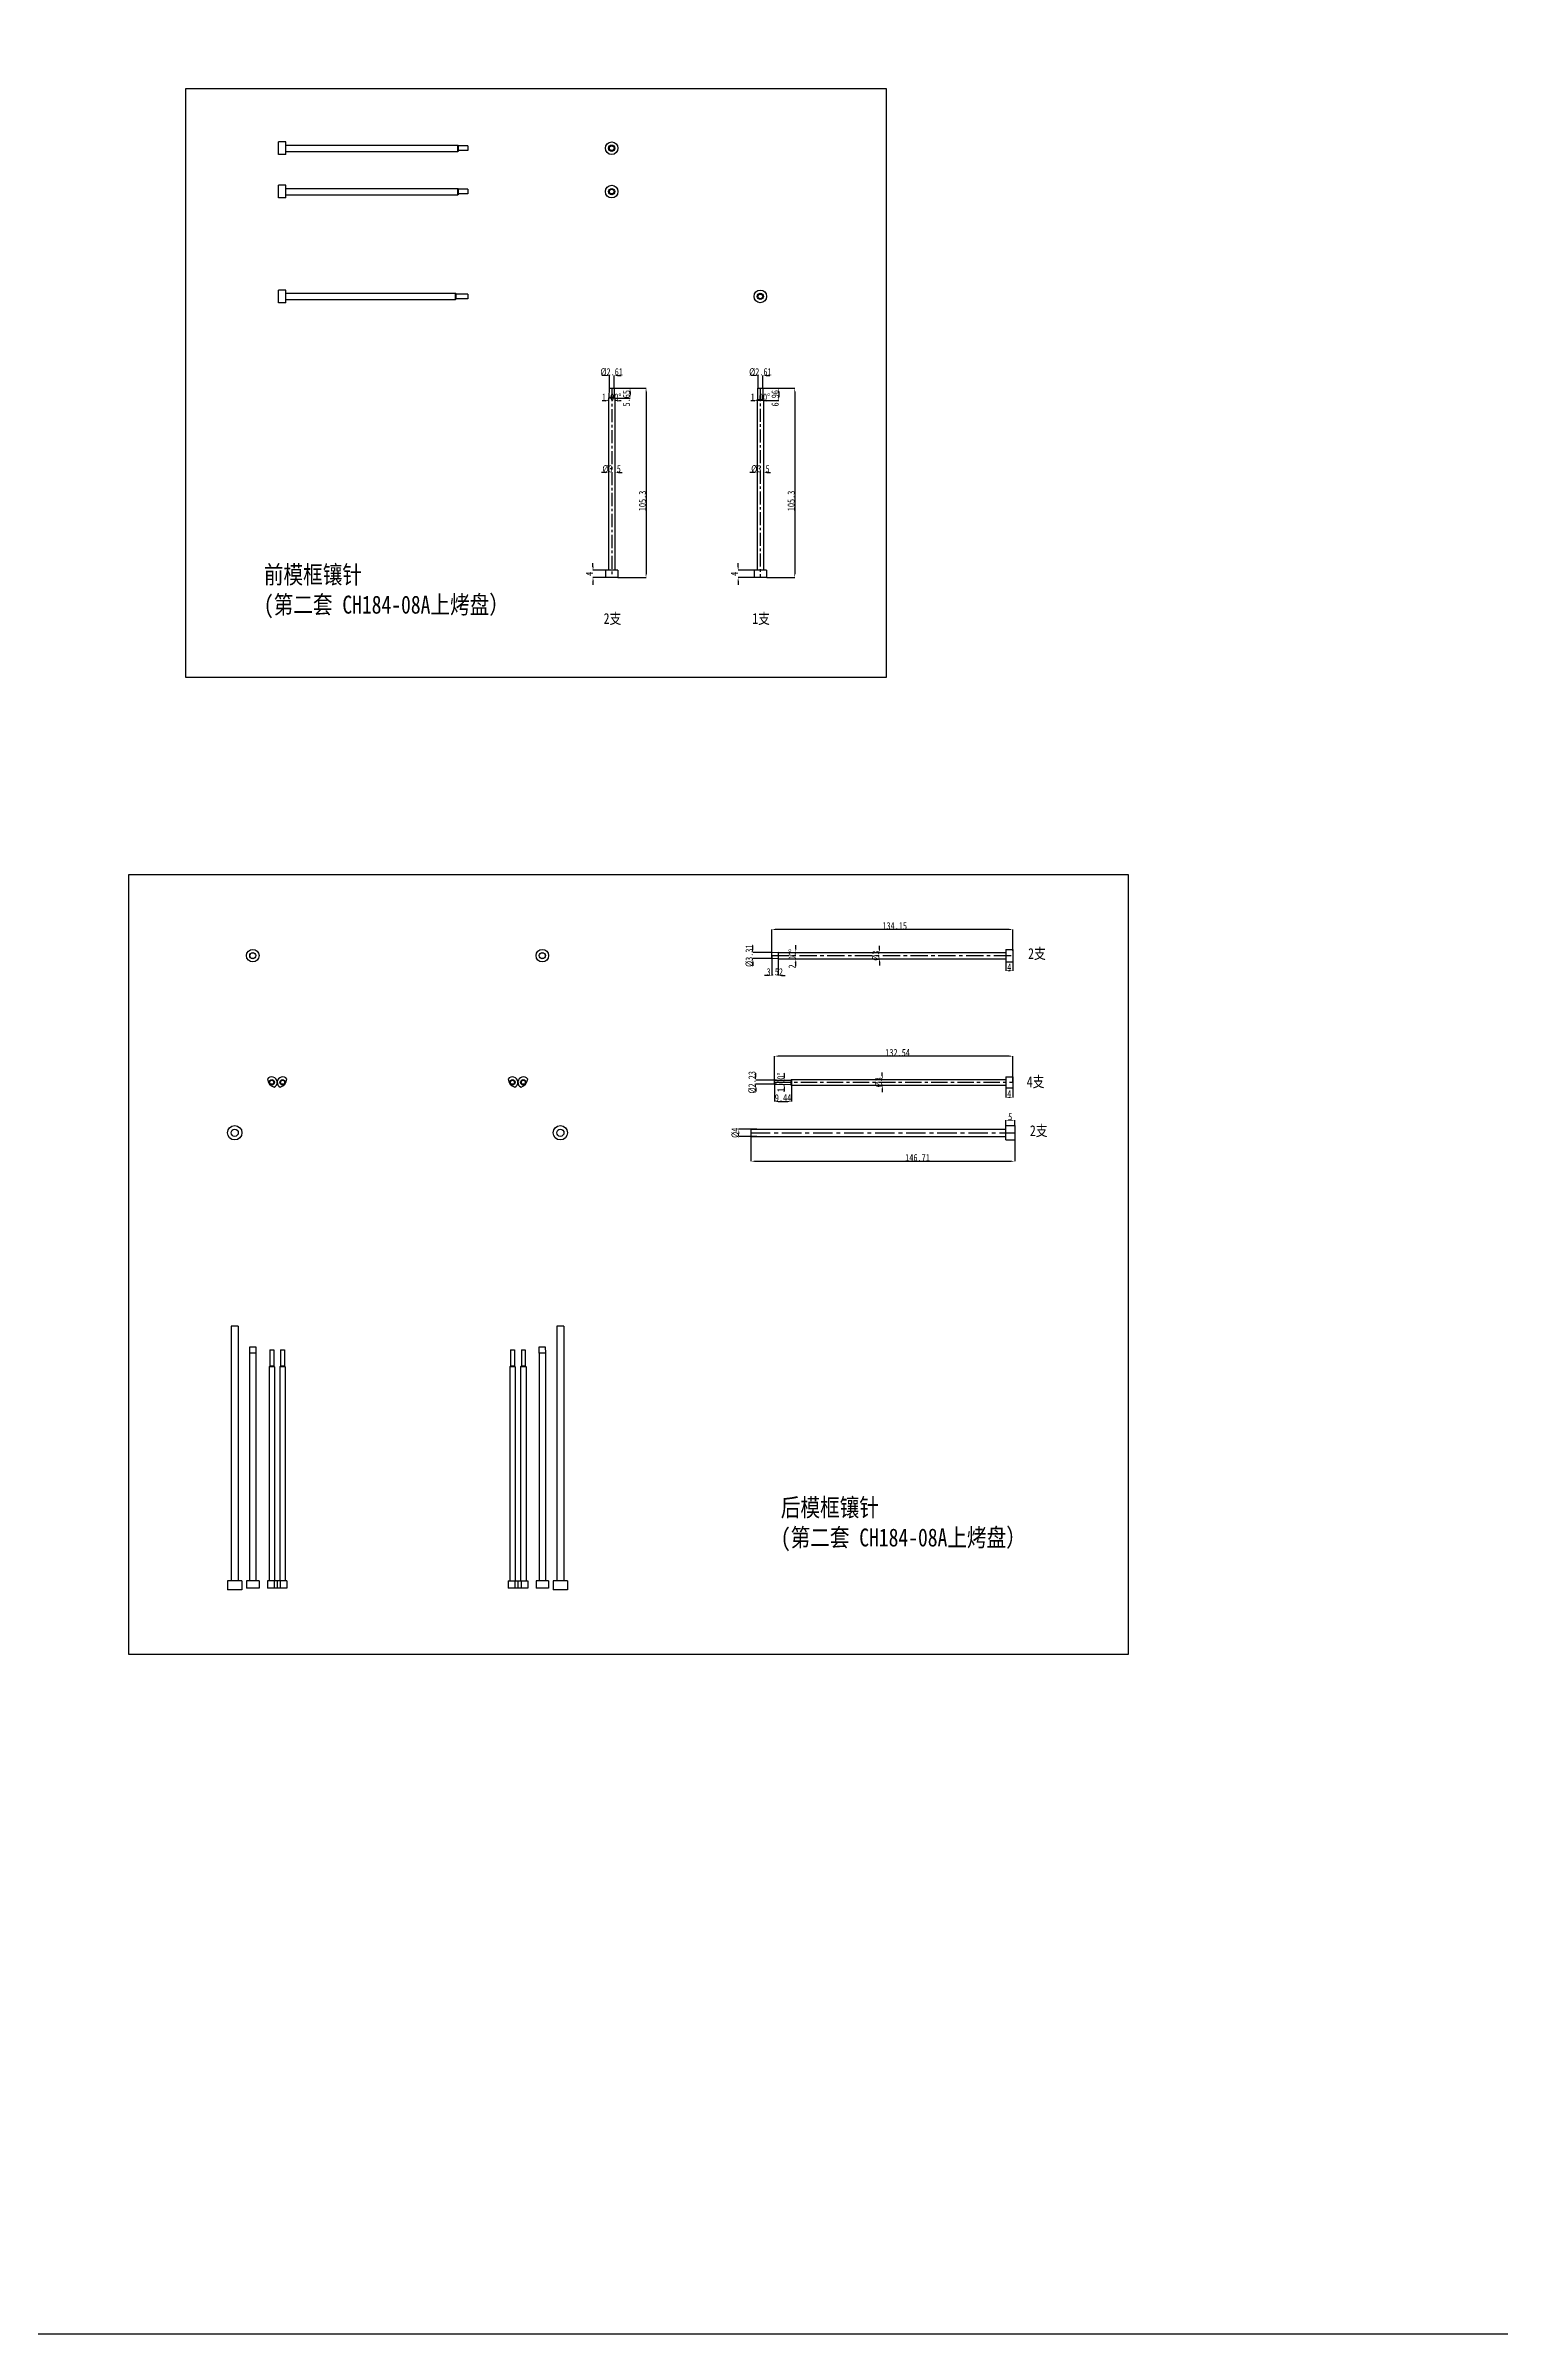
# Model space of a CAD drawing. Header units: millimetres. Extents: x -2895 to -298, y -11750 to -2997.
# Drawn here: x -1916 to -1107, y -11750 to -10478 of the extents above; entities that cross this region are included whole.
import ezdxf

# ---------------------------------------------------------------- set-up
doc = ezdxf.new("R2010")
doc.units = ezdxf.units.MM
doc.header["$LTSCALE"] = 16.335
doc.header["$PDMODE"] = 3
doc.header["$PDSIZE"] = 0.3125
doc.linetypes.add('CENTER', pattern=[0.6, 0.375, -0.075, 0.075, -0.075])
doc.linetypes.add('HIDDEN', pattern=[0.2, 0.1, -0.1])
doc.layers.get('0').update_dxf_attribs({"linetype": 'CONTINUOUS'})
doc.layers.get('Defpoints').update_dxf_attribs({"linetype": 'CONTINUOUS'})
doc.layers.add('DEFAULT_2', color=8, linetype='HIDDEN')
doc.layers.add('dim', color=82, linetype='CONTINUOUS', lineweight=9)
doc.styles.get("Standard").update_dxf_attribs({"font": 'txt', "width": 0.8})
doc.dimstyles.new('ISO-25', dxfattribs={"dimtxt": 8, "dimasz": 6, "dimexe": 0, "dimexo": 0, "dimgap": 0, "dimtad": 1, "dimdsep": 46, "dimtxsty": 'Standard', "dimcen": 0, "dimclrd": 4, "dimclre": 4, "dimclrt": 6, "dimazin": 0, "dimtfac": 1, "dimtofl": 0, "dimtmove": 0, "dimatfit": 3, "dimfxl": 0, "dimarcsym": 0})

# ---------------------------------------------------------------- blocks, each defined once
blk = doc.blocks.new('*D1571')
at = {"layer": 'Defpoints', "color": 0}
for p in [(-1519.9, -10661.2), (-1519.9, -10668.2), (-1517.3, -10668.2)]:
    blk.add_point(p, dxfattribs=at)
at = {"layer": 'dim', "color": 4, "lineweight": -2}
for p, q in [((-1521.9, -10661.2), (-1523.9, -10661.2)), ((-1519.9, -10668.2), (-1519.9, -10661.2)), ((-1517.3, -10668.2), (-1517.3, -10661.2)), ((-1515.3, -10661.2), (-1513.3, -10661.2))]:
    blk.add_line(p, q, dxfattribs=at)
at = {"layer": 'dim', "color": 4}
for points in [[(-1521.9, -10660.8), (-1521.9, -10661.5), (-1519.9, -10661.2)], [(-1515.3, -10660.8), (-1515.3, -10661.5), (-1517.3, -10661.2)]]:
    blk.add_solid(points, dxfattribs=at)
at = {"layer": 'dim', "color": 6, "insert": (-1518.6, -10659.2), "char_height": 4, "attachment_point": 5}
blk.add_mtext('%%c2.61', dxfattribs=at)
blk = doc.blocks.new('*D1572')
at = {"layer": 'Defpoints', "color": 0}
for p in [(-1518.1, -10668.2), (-1516.9, -10675.1), (-1508.4, -10675.1)]:
    blk.add_point(p, dxfattribs=at)
at = {"layer": 'dim', "color": 4, "lineweight": -2}
for p, q in [((-1518.1, -10668.2), (-1508.4, -10668.2)), ((-1516.9, -10675.1), (-1508.4, -10675.1)), ((-1508.4, -10670.2), (-1508.4, -10673.1))]:
    blk.add_line(p, q, dxfattribs=at)
at = {"layer": 'dim', "color": 4}
for points in [[(-1508.8, -10670.2), (-1508.1, -10670.2), (-1508.4, -10668.2)], [(-1508.8, -10673.1), (-1508.1, -10673.1), (-1508.4, -10675.1)]]:
    blk.add_solid(points, dxfattribs=at)
at = {"layer": 'dim', "color": 6, "insert": (-1510.4, -10673.8), "char_height": 4, "attachment_point": 5, "rotation": 90}
blk.add_mtext('6.96', dxfattribs=at)
blk = doc.blocks.new('*D1573')
at = {"layer": 'Defpoints', "color": 0}
for p in [(-1517.3, -10668.2), (-1515.1, -10773.5), (-1499.5, -10773.5)]:
    blk.add_point(p, dxfattribs=at)
at = {"layer": 'dim', "color": 4, "lineweight": -2}
for p, q in [((-1517.3, -10668.2), (-1499.5, -10668.2)), ((-1499.5, -10670.2), (-1499.5, -10771.5)), ((-1515.1, -10773.5), (-1499.5, -10773.5))]:
    blk.add_line(p, q, dxfattribs=at)
at = {"layer": 'dim', "color": 4}
for points in [[(-1499.8, -10670.2), (-1499.2, -10670.2), (-1499.5, -10668.2)], [(-1499.8, -10771.5), (-1499.2, -10771.5), (-1499.5, -10773.5)]]:
    blk.add_solid(points, dxfattribs=at)
at = {"layer": 'dim', "color": 6, "insert": (-1501.5, -10730.9), "char_height": 4, "attachment_point": 5, "rotation": 90}
blk.add_mtext('105.3', dxfattribs=at)
blk = doc.blocks.new('*D1574')
at = {"layer": 'Defpoints', "color": 0}
for p in [(-1520.4, -10712.2), (-1520.4, -10715.1), (-1516.9, -10712.2)]:
    blk.add_point(p, dxfattribs=at)
at = {"layer": 'dim', "color": 4, "lineweight": -2}
for p, q in [((-1522.4, -10715.1), (-1524.4, -10715.1)), ((-1520.4, -10712.2), (-1520.4, -10715.1)), ((-1516.9, -10712.2), (-1516.9, -10715.1)), ((-1514.9, -10715.1), (-1512.9, -10715.1))]:
    blk.add_line(p, q, dxfattribs=at)
at = {"layer": 'dim', "color": 4}
for points in [[(-1522.4, -10714.8), (-1522.4, -10715.5), (-1520.4, -10715.1)], [(-1514.9, -10714.8), (-1514.9, -10715.5), (-1516.9, -10715.1)]]:
    blk.add_solid(points, dxfattribs=at)
at = {"layer": 'dim', "color": 6, "insert": (-1518.6, -10713.1), "char_height": 4, "attachment_point": 5}
blk.add_mtext('%%c3.5', dxfattribs=at)
blk = doc.blocks.new('*D1575')
at = {"layer": 'Defpoints', "color": 0}
for p in [(-1602.6, -10661.2), (-1602.6, -10668.2), (-1600, -10668.2)]:
    blk.add_point(p, dxfattribs=at)
at = {"layer": 'dim', "color": 4, "lineweight": -2}
for p, q in [((-1604.6, -10661.2), (-1606.6, -10661.2)), ((-1602.6, -10668.2), (-1602.6, -10661.2)), ((-1600, -10668.2), (-1600, -10661.2)), ((-1598, -10661.2), (-1596, -10661.2))]:
    blk.add_line(p, q, dxfattribs=at)
at = {"layer": 'dim', "color": 4}
for points in [[(-1604.6, -10660.8), (-1604.6, -10661.5), (-1602.6, -10661.2)], [(-1598, -10660.8), (-1598, -10661.5), (-1600, -10661.2)]]:
    blk.add_solid(points, dxfattribs=at)
at = {"layer": 'dim', "color": 6, "insert": (-1601.3, -10659.2), "char_height": 4, "attachment_point": 5}
blk.add_mtext('%%c2.61', dxfattribs=at)
blk = doc.blocks.new('*D1576')
at = {"layer": 'Defpoints', "color": 0}
for p in [(-1600.7, -10668.2), (-1599.5, -10673.8), (-1591.1, -10673.8)]:
    blk.add_point(p, dxfattribs=at)
at = {"layer": 'dim', "color": 4, "lineweight": -2}
for p, q in [((-1600.7, -10668.2), (-1591.1, -10668.2)), ((-1599.5, -10673.8), (-1591.1, -10673.8)), ((-1591.1, -10670.2), (-1591.1, -10671.8))]:
    blk.add_line(p, q, dxfattribs=at)
at = {"layer": 'dim', "color": 4}
for points in [[(-1591.4, -10670.2), (-1590.7, -10670.2), (-1591.1, -10668.2)], [(-1591.4, -10671.8), (-1590.7, -10671.8), (-1591.1, -10673.8)]]:
    blk.add_solid(points, dxfattribs=at)
at = {"layer": 'dim', "color": 6, "insert": (-1593.1, -10673.8), "char_height": 4, "attachment_point": 5, "rotation": 90}
blk.add_mtext('5.65', dxfattribs=at)
blk = doc.blocks.new('*D1577')
at = {"layer": 'Defpoints', "color": 0}
for p in [(-1600, -10668.2), (-1597.8, -10773.5), (-1582.2, -10773.5)]:
    blk.add_point(p, dxfattribs=at)
at = {"layer": 'dim', "color": 4, "lineweight": -2}
for p, q in [((-1600, -10668.2), (-1582.2, -10668.2)), ((-1582.2, -10670.2), (-1582.2, -10771.5)), ((-1597.8, -10773.5), (-1582.2, -10773.5))]:
    blk.add_line(p, q, dxfattribs=at)
at = {"layer": 'dim', "color": 4}
for points in [[(-1582.5, -10670.2), (-1581.8, -10670.2), (-1582.2, -10668.2)], [(-1582.5, -10771.5), (-1581.8, -10771.5), (-1582.2, -10773.5)]]:
    blk.add_solid(points, dxfattribs=at)
at = {"layer": 'dim', "color": 6, "insert": (-1584.2, -10730.9), "char_height": 4, "attachment_point": 5, "rotation": 90}
blk.add_mtext('105.3', dxfattribs=at)
blk = doc.blocks.new('*D1578')
at = {"layer": 'Defpoints', "color": 0}
for p in [(-1603, -10712.2), (-1603, -10715.1), (-1599.5, -10712.2)]:
    blk.add_point(p, dxfattribs=at)
at = {"layer": 'dim', "color": 4, "lineweight": -2}
for p, q in [((-1605, -10715.1), (-1607, -10715.1)), ((-1603, -10712.2), (-1603, -10715.1)), ((-1599.5, -10712.2), (-1599.5, -10715.1)), ((-1597.5, -10715.1), (-1595.5, -10715.1))]:
    blk.add_line(p, q, dxfattribs=at)
at = {"layer": 'dim', "color": 4}
for points in [[(-1605, -10714.8), (-1605, -10715.5), (-1603, -10715.1)], [(-1597.5, -10714.8), (-1597.5, -10715.5), (-1599.5, -10715.1)]]:
    blk.add_solid(points, dxfattribs=at)
at = {"layer": 'dim', "color": 6, "insert": (-1601.3, -10713.1), "char_height": 4, "attachment_point": 5}
blk.add_mtext('%%c3.5', dxfattribs=at)
blk = doc.blocks.new('*D1602')
at = {"layer": 'Defpoints', "color": 0}
for p in [(-1611.7, -10773.5), (-1604, -10769.5), (-1604, -10773.5)]:
    blk.add_point(p, dxfattribs=at)
at = {"layer": 'dim', "color": 4, "lineweight": -2}
for p, q in [((-1611.7, -10767.5), (-1611.7, -10765.5)), ((-1604, -10769.5), (-1611.7, -10769.5)), ((-1604, -10773.5), (-1611.7, -10773.5)), ((-1611.7, -10775.5), (-1611.7, -10777.5))]:
    blk.add_line(p, q, dxfattribs=at)
at = {"layer": 'dim', "color": 4}
for points in [[(-1612, -10767.5), (-1611.3, -10767.5), (-1611.7, -10769.5)], [(-1612, -10775.5), (-1611.3, -10775.5), (-1611.7, -10773.5)]]:
    blk.add_solid(points, dxfattribs=at)
at = {"layer": 'dim', "color": 6, "insert": (-1613.7, -10771.5), "char_height": 4, "attachment_point": 5, "rotation": 90}
blk.add_mtext('4', dxfattribs=at)
blk = doc.blocks.new('*D1603')
at = {"layer": 'Defpoints', "color": 0}
for p in [(-1531, -10773.5), (-1521.2, -10769.5), (-1521.2, -10773.5)]:
    blk.add_point(p, dxfattribs=at)
at = {"layer": 'dim', "color": 4, "lineweight": -2}
for p, q in [((-1531, -10767.5), (-1531, -10765.5)), ((-1521.2, -10769.5), (-1531, -10769.5)), ((-1521.2, -10773.5), (-1531, -10773.5)), ((-1531, -10775.5), (-1531, -10777.5))]:
    blk.add_line(p, q, dxfattribs=at)
at = {"layer": 'dim', "color": 4}
for points in [[(-1531.3, -10767.5), (-1530.6, -10767.5), (-1531, -10769.5)], [(-1531.3, -10775.5), (-1530.6, -10775.5), (-1531, -10773.5)]]:
    blk.add_solid(points, dxfattribs=at)
at = {"layer": 'dim', "color": 6, "insert": (-1533, -10771.5), "char_height": 4, "attachment_point": 5, "rotation": 90}
blk.add_mtext('4', dxfattribs=at)
blk = doc.blocks.new('*D1579')
at = {"layer": 'Defpoints', "color": 0}
for p in [(-1519.9, -10668.2), (-1519.1, -10675.2), (-1517.3, -10668.2), (-1520, -10678.9), (-1517.2, -10678.9)]:
    blk.add_point(p, dxfattribs=at)
at = {"layer": 'dim', "color": 4, "lineweight": -2}
for start, end in [(268.0378, 268.7689), (271.2311, 271.9622)]:
    blk.add_arc((-1518.6, -10518.5), 156.7, start, end, dxfattribs=at)
at = {"layer": 'dim', "color": 4}
for points in [[(-1522, -10674.8), (-1522, -10675.5), (-1520, -10675.2)], [(-1515.3, -10675.5), (-1515.3, -10674.8), (-1517.3, -10675.2)]]:
    blk.add_solid(points, dxfattribs=at)
at = {"layer": 'dim', "color": 6, "insert": (-1518.6, -10673.2), "char_height": 4, "attachment_point": 5}
blk.add_mtext('1.00°', dxfattribs=at)
blk = doc.blocks.new('*D1580')
at = {"layer": 'Defpoints', "color": 0}
for p in [(-1602.6, -10668.2), (-1601.7, -10675.2), (-1600, -10668.2), (-1602.7, -10678.9), (-1599.9, -10678.9)]:
    blk.add_point(p, dxfattribs=at)
at = {"layer": 'dim', "color": 4, "lineweight": -2}
for start, end in [(268.0378, 268.7689), (271.2311, 271.9622)]:
    blk.add_arc((-1601.3, -10518.5), 156.7, start, end, dxfattribs=at)
at = {"layer": 'dim', "color": 4}
for points in [[(-1604.6, -10674.8), (-1604.7, -10675.5), (-1602.7, -10675.2)], [(-1597.9, -10675.5), (-1597.9, -10674.8), (-1599.9, -10675.2)]]:
    blk.add_solid(points, dxfattribs=at)
at = {"layer": 'dim', "color": 6, "insert": (-1601.3, -10673.2), "char_height": 4, "attachment_point": 5}
blk.add_mtext('1.00°', dxfattribs=at)
blk = doc.blocks.new('*D1604')
at = {"layer": 'Defpoints', "color": 0}
for p in [(-1520.6, -11080.3), (-1530.6, -11084.3), (-1520.6, -11084.3)]:
    blk.add_point(p, dxfattribs=at)
at = {"layer": 'dim', "color": 4, "lineweight": -2}
for p, q in [((-1520.6, -11080.3), (-1530.6, -11080.3)), ((-1520.6, -11084.3), (-1530.6, -11084.3))]:
    blk.add_line(p, q, dxfattribs=at)
at = {"layer": 'dim', "color": 4}
for points in [[(-1530.9, -11082.3), (-1530.3, -11082.3), (-1530.6, -11080.3)], [(-1530.9, -11082.3), (-1530.3, -11082.3), (-1530.6, -11084.3)]]:
    blk.add_solid(points, dxfattribs=at)
at = {"layer": 'dim', "color": 6, "insert": (-1532.6, -11082.3), "char_height": 4, "attachment_point": 5, "rotation": 90}
blk.add_mtext('%%c4', dxfattribs=at)
blk = doc.blocks.new('*D1605')
at = {"layer": 'Defpoints', "color": 0}
for p in [(-1523.9, -11082.3), (-1377.2, -11082.3), (-1377.2, -11098.1)]:
    blk.add_point(p, dxfattribs=at)
at = {"layer": 'dim', "color": 4, "lineweight": -2}
for p, q in [((-1523.9, -11082.3), (-1523.9, -11098.1)), ((-1377.2, -11082.3), (-1377.2, -11098.1)), ((-1521.9, -11098.1), (-1379.2, -11098.1))]:
    blk.add_line(p, q, dxfattribs=at)
at = {"layer": 'dim', "color": 4}
for points in [[(-1521.9, -11097.8), (-1521.9, -11098.4), (-1523.9, -11098.1)], [(-1379.2, -11097.8), (-1379.2, -11098.4), (-1377.2, -11098.1)]]:
    blk.add_solid(points, dxfattribs=at)
at = {"layer": 'dim', "color": 6, "insert": (-1431.2, -11096.1), "char_height": 4, "attachment_point": 5}
blk.add_mtext('146.71', dxfattribs=at)
blk = doc.blocks.new('*D1606')
at = {"layer": 'Defpoints', "color": 0}
for p in [(-1382.2, -11075.3), (-1382.2, -11078.3), (-1377.2, -11078.3)]:
    blk.add_point(p, dxfattribs=at)
at = {"layer": 'dim', "color": 4, "lineweight": -2}
for p, q in [((-1382.2, -11078.3), (-1382.2, -11075.3)), ((-1379.2, -11075.3), (-1380.2, -11075.3)), ((-1377.2, -11078.3), (-1377.2, -11075.3))]:
    blk.add_line(p, q, dxfattribs=at)
at = {"layer": 'dim', "color": 4}
for points in [[(-1380.2, -11075), (-1380.2, -11075.6), (-1382.2, -11075.3)], [(-1379.2, -11075), (-1379.2, -11075.6), (-1377.2, -11075.3)]]:
    blk.add_solid(points, dxfattribs=at)
at = {"layer": 'dim', "color": 6, "insert": (-1379.7, -11073.3), "char_height": 4, "attachment_point": 5}
blk.add_mtext('5', dxfattribs=at)
blk = doc.blocks.new('*D1581')
at = {"layer": 'Defpoints', "color": 0}
for p in [(-1382.2, -11057.2), (-1378.2, -11057.2), (-1382.2, -11062.6)]:
    blk.add_point(p, dxfattribs=at)
at = {"layer": 'dim', "color": 4, "lineweight": -2}
for p, q in [((-1382.2, -11057.2), (-1382.2, -11062.6)), ((-1378.2, -11057.2), (-1378.2, -11062.6))]:
    blk.add_line(p, q, dxfattribs=at)
at = {"layer": 'dim', "color": 4}
for points in [[(-1380.2, -11062.3), (-1380.2, -11062.9), (-1382.2, -11062.6)], [(-1380.2, -11062.3), (-1380.2, -11062.9), (-1378.2, -11062.6)]]:
    blk.add_solid(points, dxfattribs=at)
at = {"layer": 'dim', "color": 6, "insert": (-1380.2, -11060.6), "char_height": 4, "attachment_point": 5}
blk.add_mtext('4', dxfattribs=at)
blk = doc.blocks.new('*D1607')
at = {"layer": 'Defpoints', "color": 0}
for p in [(-1510.7, -11039.7), (-1510.7, -11053.1), (-1378.2, -11054.2)]:
    blk.add_point(p, dxfattribs=at)
at = {"layer": 'dim', "color": 4, "lineweight": -2}
for p, q in [((-1510.7, -11053.1), (-1510.7, -11039.7)), ((-1380.2, -11039.7), (-1508.7, -11039.7)), ((-1378.2, -11054.2), (-1378.2, -11039.7))]:
    blk.add_line(p, q, dxfattribs=at)
at = {"layer": 'dim', "color": 4}
for points in [[(-1508.7, -11039.3), (-1508.7, -11040), (-1510.7, -11039.7)], [(-1380.2, -11039.3), (-1380.2, -11040), (-1378.2, -11039.7)]]:
    blk.add_solid(points, dxfattribs=at)
at = {"layer": 'dim', "color": 6, "insert": (-1442.3, -11037.7), "char_height": 4, "attachment_point": 5}
blk.add_mtext('132.54', dxfattribs=at)
blk = doc.blocks.new('*D1608')
at = {"layer": 'Defpoints', "color": 0}
for p in [(-1510.7, -11054.2), (-1501.3, -11054.2), (-1501.3, -11064.9)]:
    blk.add_point(p, dxfattribs=at)
at = {"layer": 'dim', "color": 4, "lineweight": -2}
for p, q in [((-1510.7, -11054.2), (-1510.7, -11064.9)), ((-1501.3, -11054.2), (-1501.3, -11064.9)), ((-1508.7, -11064.9), (-1503.3, -11064.9))]:
    blk.add_line(p, q, dxfattribs=at)
at = {"layer": 'dim', "color": 4}
for points in [[(-1508.7, -11064.6), (-1508.7, -11065.2), (-1510.7, -11064.9)], [(-1503.3, -11064.6), (-1503.3, -11065.2), (-1501.3, -11064.9)]]:
    blk.add_solid(points, dxfattribs=at)
at = {"layer": 'dim', "color": 6, "insert": (-1506, -11062.9), "char_height": 4, "attachment_point": 5}
blk.add_mtext('9.44', dxfattribs=at)
blk = doc.blocks.new('*D1609')
at = {"layer": 'Defpoints', "color": 0}
for p in [(-1521.2, -11055.3), (-1509.7, -11053.1), (-1509.7, -11055.3)]:
    blk.add_point(p, dxfattribs=at)
at = {"layer": 'dim', "color": 4, "lineweight": -2}
for p, q in [((-1521.2, -11051.1), (-1521.2, -11049.1)), ((-1509.7, -11053.1), (-1521.2, -11053.1)), ((-1509.7, -11055.3), (-1521.2, -11055.3)), ((-1521.2, -11057.3), (-1521.2, -11059.3))]:
    blk.add_line(p, q, dxfattribs=at)
at = {"layer": 'dim', "color": 4}
for points in [[(-1521.5, -11051.1), (-1520.9, -11051.1), (-1521.2, -11053.1)], [(-1521.5, -11057.3), (-1520.9, -11057.3), (-1521.2, -11055.3)]]:
    blk.add_solid(points, dxfattribs=at)
at = {"layer": 'dim', "color": 6, "insert": (-1523.2, -11054.2), "char_height": 4, "attachment_point": 5, "rotation": 90}
blk.add_mtext('%%c2.23', dxfattribs=at)
blk = doc.blocks.new('*D1610')
at = {"layer": 'Defpoints', "color": 0}
for p in [(-1510.7, -11053.1), (-1510.7, -11055.3), (-1505.2, -11054.6), (-1501.7, -11053), (-1501.7, -11055.4)]:
    blk.add_point(p, dxfattribs=at)
at = {"layer": 'dim', "color": 4, "lineweight": -2}
for start, end in [(1.3667, 2.2334), (357.7666, 358.6333)]:
    blk.add_arc((-1637.4, -11054.2), 132.2, start, end, dxfattribs=at)
at = {"layer": 'dim', "color": 4}
for points in [[(-1504.9, -11051.1), (-1505.5, -11051.1), (-1505.2, -11053.1)], [(-1505.5, -11057.4), (-1504.9, -11057.4), (-1505.2, -11055.4)]]:
    blk.add_solid(points, dxfattribs=at)
at = {"layer": 'dim', "color": 6, "insert": (-1507.2, -11054.2), "char_height": 4, "attachment_point": 5, "rotation": 90}
blk.add_mtext('1.00°', dxfattribs=at)
blk = doc.blocks.new('*D1611')
at = {"layer": 'Defpoints', "color": 0}
for p in [(-1450.8, -11052.7), (-1450.8, -11055.7), (-1450.8, -11055.7)]:
    blk.add_point(p, dxfattribs=at)
at = {"layer": 'dim', "color": 4, "lineweight": -2}
for p, q in [((-1450.8, -11050.7), (-1450.8, -11048.7)), ((-1450.8, -11057.7), (-1450.8, -11059.7))]:
    blk.add_line(p, q, dxfattribs=at)
at = {"layer": 'dim', "color": 4}
for points in [[(-1451.1, -11050.7), (-1450.5, -11050.7), (-1450.8, -11052.7)], [(-1451.1, -11057.7), (-1450.5, -11057.7), (-1450.8, -11055.7)]]:
    blk.add_solid(points, dxfattribs=at)
at = {"layer": 'dim', "color": 6, "insert": (-1452.8, -11054.2), "char_height": 4, "attachment_point": 5, "rotation": 90}
blk.add_mtext('%%c3', dxfattribs=at)
blk = doc.blocks.new('*D1582')
at = {"layer": 'Defpoints', "color": 0}
for p in [(-1382.2, -10986.8), (-1382.2, -10992.2), (-1378.2, -10986.8)]:
    blk.add_point(p, dxfattribs=at)
at = {"layer": 'dim', "color": 4, "lineweight": -2}
for p, q in [((-1382.2, -10986.8), (-1382.2, -10992.2)), ((-1378.2, -10986.8), (-1378.2, -10992.2))]:
    blk.add_line(p, q, dxfattribs=at)
at = {"layer": 'dim', "color": 4}
for points in [[(-1380.2, -10991.8), (-1380.2, -10992.5), (-1382.2, -10992.2)], [(-1380.2, -10991.8), (-1380.2, -10992.5), (-1378.2, -10992.2)]]:
    blk.add_solid(points, dxfattribs=at)
at = {"layer": 'dim', "color": 6, "insert": (-1380.2, -10990.2), "char_height": 4, "attachment_point": 5}
blk.add_mtext('4', dxfattribs=at)
blk = doc.blocks.new('*D1583')
at = {"layer": 'Defpoints', "color": 0}
for p in [(-1512.3, -10969.2), (-1378.2, -10981.1), (-1512.3, -10982.7)]:
    blk.add_point(p, dxfattribs=at)
at = {"layer": 'dim', "color": 4, "lineweight": -2}
for p, q in [((-1512.3, -10982.7), (-1512.3, -10969.2)), ((-1380.2, -10969.2), (-1510.3, -10969.2)), ((-1378.2, -10981.1), (-1378.2, -10969.2))]:
    blk.add_line(p, q, dxfattribs=at)
at = {"layer": 'dim', "color": 4}
for points in [[(-1510.3, -10968.9), (-1510.3, -10969.6), (-1512.3, -10969.2)], [(-1380.2, -10968.9), (-1380.2, -10969.6), (-1378.2, -10969.2)]]:
    blk.add_solid(points, dxfattribs=at)
at = {"layer": 'dim', "color": 6, "insert": (-1443.9, -10967.2), "char_height": 4, "attachment_point": 5}
blk.add_mtext('134.15', dxfattribs=at)
blk = doc.blocks.new('*D1584')
at = {"layer": 'Defpoints', "color": 0}
for p in [(-1512.3, -10983.8), (-1508.8, -10985.5), (-1508.8, -10994.8)]:
    blk.add_point(p, dxfattribs=at)
at = {"layer": 'dim', "color": 4, "lineweight": -2}
for p, q in [((-1514.3, -10994.8), (-1516.3, -10994.8)), ((-1512.3, -10983.8), (-1512.3, -10994.8)), ((-1508.8, -10985.5), (-1508.8, -10994.8)), ((-1506.8, -10994.8), (-1504.8, -10994.8))]:
    blk.add_line(p, q, dxfattribs=at)
at = {"layer": 'dim', "color": 4}
for points in [[(-1514.3, -10994.4), (-1514.3, -10995.1), (-1512.3, -10994.8)], [(-1506.8, -10994.4), (-1506.8, -10995.1), (-1508.8, -10994.8)]]:
    blk.add_solid(points, dxfattribs=at)
at = {"layer": 'dim', "color": 6, "insert": (-1510.6, -10992.8), "char_height": 4, "attachment_point": 5}
blk.add_mtext('3.52', dxfattribs=at)
blk = doc.blocks.new('*D1585')
at = {"layer": 'Defpoints', "color": 0}
for p in [(-1512.3, -10982.1), (-1522.8, -10985.4), (-1512.3, -10985.4)]:
    blk.add_point(p, dxfattribs=at)
at = {"layer": 'dim', "color": 4, "lineweight": -2}
for p, q in [((-1522.8, -10980.1), (-1522.8, -10978.1)), ((-1512.3, -10982.1), (-1522.8, -10982.1)), ((-1512.3, -10985.4), (-1522.8, -10985.4)), ((-1522.8, -10987.4), (-1522.8, -10989.4))]:
    blk.add_line(p, q, dxfattribs=at)
at = {"layer": 'dim', "color": 4}
for points in [[(-1523.1, -10980.1), (-1522.5, -10980.1), (-1522.8, -10982.1)], [(-1523.1, -10987.4), (-1522.5, -10987.4), (-1522.8, -10985.4)]]:
    blk.add_solid(points, dxfattribs=at)
at = {"layer": 'dim', "color": 6, "insert": (-1524.8, -10983.8), "char_height": 4, "attachment_point": 5, "rotation": 90}
blk.add_mtext('%%c3.31', dxfattribs=at)
blk = doc.blocks.new('*D1586')
at = {"layer": 'Defpoints', "color": 0}
for p in [(-1452.4, -10982.3), (-1452.4, -10985.3), (-1452.4, -10985.3)]:
    blk.add_point(p, dxfattribs=at)
at = {"layer": 'dim', "color": 4, "lineweight": -2}
for p, q in [((-1452.4, -10980.3), (-1452.4, -10978.3)), ((-1452.4, -10987.3), (-1452.4, -10989.3))]:
    blk.add_line(p, q, dxfattribs=at)
at = {"layer": 'dim', "color": 4}
for points in [[(-1452.7, -10980.3), (-1452.1, -10980.3), (-1452.4, -10982.3)], [(-1452.7, -10987.3), (-1452.1, -10987.3), (-1452.4, -10985.3)]]:
    blk.add_solid(points, dxfattribs=at)
at = {"layer": 'dim', "color": 6, "insert": (-1454.4, -10983.8), "char_height": 4, "attachment_point": 5, "rotation": 90}
blk.add_mtext('%%c3', dxfattribs=at)
blk = doc.blocks.new('*D1612')
at = {"layer": 'Defpoints', "color": 0}
for p in [(-1512.3, -10982.1), (-1508.8, -10982.1), (-1512.3, -10985.4), (-1508.8, -10985.5), (-1498.9, -10983.1)]:
    blk.add_point(p, dxfattribs=at)
at = {"layer": 'dim', "color": 4, "lineweight": -2}
for p, q in [((-1508.8, -10982.1), (-1498.9, -10981.9)), ((-1508.8, -10985.5), (-1498.9, -10985.7))]:
    blk.add_line(p, q, dxfattribs=at)
for start, end in [(2.0564, 3.1128), (356.8872, 357.9436)]:
    blk.add_arc((-1607.3, -10983.8), 108.5, start, end, dxfattribs=at)
at = {"layer": 'dim', "color": 4}
for points in [[(-1498.6, -10979.9), (-1499.3, -10979.9), (-1498.9, -10981.9)], [(-1499.3, -10987.7), (-1498.6, -10987.7), (-1498.9, -10985.7)]]:
    blk.add_solid(points, dxfattribs=at)
at = {"layer": 'dim', "color": 6, "insert": (-1500.9, -10985.5), "char_height": 4, "attachment_point": 5, "rotation": 89.0756}
blk.add_mtext('2.00°', dxfattribs=at)

msp = doc.modelspace()

# ---------------------------------------------------------------- linework, layer by layer
at = {"color": 7, "linetype": 'Continuous'}
for p, q in [((-1786.535, -10538.271), (-1786.535, -10531.271)), ((-1782.535, -10531.271), (-1786.535, -10531.271)), ((-1782.535, -10538.271), (-1782.535, -10531.271)), ((-1782.535, -10533.021), (-1686.894, -10533.021)), ((-1782.535, -10536.521), (-1686.894, -10536.521)), ((-1686.894, -10536.521), (-1686.894, -10533.021)), ((-1686.45, -10533.465), (-1686.894, -10533.021)), ((-1686.45, -10536.078), (-1686.894, -10536.521)), ((-1686.45, -10536.078), (-1686.45, -10533.465)), ((-1681.239, -10533.465), (-1686.45, -10533.465)), ((-1681.239, -10536.078), (-1686.45, -10536.078)), ((-1681.239, -10533.465), (-1681.239, -10536.078)), ((-1782.535, -10538.271), (-1786.535, -10538.271)), ((-1786.535, -10562.391), (-1786.535, -10555.391)), ((-1782.535, -10555.391), (-1786.535, -10555.391)), ((-1782.535, -10562.391), (-1786.535, -10562.391)), ((-1782.535, -10562.391), (-1782.535, -10555.391)), ((-1782.535, -10557.141), (-1686.894, -10557.141)), ((-1782.535, -10560.641), (-1686.894, -10560.641)), ((-1686.894, -10560.641), (-1686.894, -10557.141)), ((-1686.45, -10557.585), (-1686.894, -10557.141)), ((-1686.45, -10560.198), (-1686.894, -10560.641)), ((-1686.45, -10560.198), (-1686.45, -10557.585)), ((-1681.239, -10557.585), (-1686.45, -10557.585)), ((-1681.239, -10560.198), (-1686.45, -10560.198)), ((-1681.239, -10557.585), (-1681.239, -10560.198)), ((-1786.535, -10620.681), (-1786.535, -10613.681)), ((-1782.535, -10613.681), (-1786.535, -10613.681)), ((-1782.535, -10620.681), (-1786.535, -10620.681)), ((-1782.535, -10620.681), (-1782.535, -10613.681)), ((-1782.535, -10615.431), (-1688.2, -10615.431)), ((-1782.535, -10618.931), (-1688.2, -10618.931)), ((-1688.2, -10618.931), (-1688.2, -10615.431)), ((-1687.757, -10615.875), (-1688.2, -10615.431)), ((-1687.757, -10618.488), (-1688.2, -10618.931)), ((-1687.757, -10618.488), (-1687.757, -10615.875)), ((-1681.239, -10615.875), (-1687.757, -10615.875)), ((-1681.239, -10618.488), (-1687.757, -10618.488)), ((-1681.239, -10615.875), (-1681.239, -10618.488)), ((-1603.034, -10673.841), (-1602.591, -10673.397)), ((-1599.534, -10673.841), (-1603.034, -10673.841)), ((-1603.034, -10673.841), (-1603.034, -10769.482)), ((-1602.636, -10673.397), (-1602.591, -10668.186)), ((-1602.591, -10668.186), (-1599.978, -10668.186)), ((-1599.978, -10673.397), (-1602.591, -10673.397)), ((-1599.978, -10668.186), (-1599.932, -10673.397)), ((-1599.534, -10673.841), (-1599.978, -10673.397)), ((-1599.534, -10673.841), (-1599.534, -10769.482)), ((-1519.946, -10674.704), (-1520.389, -10675.147)), ((-1516.889, -10675.147), (-1520.389, -10675.147)), ((-1520.389, -10675.147), (-1520.389, -10769.482)), ((-1520.003, -10674.703), (-1519.946, -10668.186)), ((-1519.946, -10668.186), (-1517.333, -10668.186)), ((-1517.333, -10674.704), (-1519.946, -10674.704)), ((-1517.333, -10668.186), (-1517.276, -10674.703)), ((-1517.333, -10674.704), (-1516.889, -10675.147)), ((-1516.889, -10675.147), (-1516.889, -10769.482)), ((-1597.784, -10769.482), (-1604.784, -10769.482)), ((-1604.784, -10769.482), (-1604.784, -10773.482)), ((-1597.784, -10773.482), (-1604.784, -10773.482)), ((-1597.784, -10769.482), (-1597.784, -10773.482)), ((-1515.139, -10769.482), (-1522.139, -10769.482)), ((-1522.139, -10769.482), (-1522.139, -10773.482)), ((-1515.139, -10773.482), (-1522.139, -10773.482)), ((-1515.139, -10769.482), (-1515.139, -10773.482)), ((-1508.804, -10982.059), (-1512.322, -10982.121)), ((-1512.322, -10985.436), (-1512.322, -10982.122)), ((-1508.805, -10982.029), (-1508.805, -10985.529)), ((-1508.805, -10982.029), (-1382.171, -10982.029)), ((-1382.171, -10980.279), (-1378.171, -10980.279)), ((-1382.171, -10980.28), (-1382.171, -10987.278)), ((-1378.171, -10980.28), (-1378.171, -10987.278)), ((-1508.804, -10985.498), (-1512.322, -10985.437)), ((-1508.805, -10985.529), (-1382.171, -10985.529)), ((-1382.171, -10987.279), (-1378.171, -10987.279)), ((-1510.714, -11053.105), (-1501.67, -11053.026)), ((-1510.714, -11055.316), (-1510.714, -11053.105)), ((-1510.714, -11055.316), (-1501.67, -11055.395)), ((-1501.275, -11052.711), (-1501.669, -11053.105)), ((-1501.669, -11053.105), (-1501.669, -11055.316)), ((-1501.275, -11055.711), (-1501.669, -11055.316)), ((-1501.275, -11052.711), (-1501.275, -11055.711)), ((-1501.275, -11052.711), (-1382.171, -11052.711)), ((-1501.275, -11055.711), (-1382.171, -11055.711)), ((-1382.171, -11051.211), (-1378.171, -11051.211)), ((-1382.171, -11057.211), (-1378.171, -11057.211)), ((-1378.171, -11051.211), (-1378.171, -11057.211)), ((-1523.88, -11080.276), (-1523.88, -11084.276)), ((-1523.88, -11080.276), (-1382.171, -11080.276)), ((-1382.171, -11078.276), (-1377.171, -11078.276)), ((-1382.171, -11086.275), (-1382.171, -11078.276)), ((-1377.171, -11078.278), (-1377.171, -11086.275)), ((-1523.88, -11084.276), (-1382.171, -11084.276)), ((-1382.171, -11086.276), (-1377.171, -11086.276)), ((-1812.914, -11189.82), (-1812.914, -11331.528)), ((-1808.914, -11189.82), (-1812.914, -11189.82)), ((-1808.914, -11189.82), (-1808.914, -11331.528)), ((-1627.827, -11189.82), (-1631.827, -11189.82)), ((-1631.827, -11189.82), (-1631.827, -11331.528)), ((-1627.827, -11189.82), (-1627.827, -11331.528)), ((-1802.614, -11204.895), (-1802.614, -11331.528)), ((-1799.114, -11204.895), (-1802.614, -11204.895)), ((-1802.583, -11204.895), (-1802.522, -11201.377)), ((-1802.522, -11201.377), (-1799.205, -11201.377)), ((-1799.205, -11201.377), (-1799.144, -11204.895)), ((-1799.114, -11204.895), (-1799.114, -11331.528)), ((-1791.417, -11202.985), (-1791.417, -11212.03)), ((-1791.415, -11202.985), (-1789.207, -11202.985)), ((-1789.206, -11202.985), (-1789.206, -11212.03)), ((-1785.387, -11202.985), (-1785.387, -11212.03)), ((-1785.385, -11202.985), (-1783.177, -11202.985)), ((-1783.176, -11202.985), (-1783.176, -11212.03)), ((-1657.565, -11202.985), (-1657.565, -11212.03)), ((-1657.564, -11202.985), (-1655.356, -11202.985)), ((-1655.354, -11202.985), (-1655.354, -11212.03)), ((-1651.535, -11202.985), (-1651.535, -11212.03)), ((-1651.534, -11202.985), (-1649.326, -11202.985)), ((-1649.324, -11202.985), (-1649.324, -11212.03)), ((-1638.127, -11204.895), (-1641.627, -11204.895)), ((-1641.627, -11204.895), (-1641.627, -11331.528)), ((-1641.597, -11204.895), (-1641.536, -11201.377)), ((-1641.536, -11201.377), (-1638.219, -11201.377)), ((-1638.219, -11201.377), (-1638.158, -11204.895)), ((-1638.127, -11204.895), (-1638.127, -11331.528)), ((-1791.417, -11212.03), (-1791.811, -11212.425)), ((-1791.811, -11212.425), (-1791.811, -11331.528)), ((-1788.811, -11212.425), (-1791.811, -11212.425)), ((-1789.206, -11212.03), (-1791.417, -11212.03)), ((-1789.206, -11212.03), (-1788.811, -11212.425)), ((-1788.811, -11212.425), (-1788.811, -11331.528)), ((-1785.387, -11212.03), (-1785.781, -11212.425)), ((-1785.781, -11212.425), (-1785.781, -11331.528)), ((-1782.781, -11212.425), (-1785.781, -11212.425)), ((-1783.176, -11212.03), (-1785.387, -11212.03)), ((-1783.176, -11212.03), (-1782.781, -11212.425)), ((-1782.781, -11212.425), (-1782.781, -11331.528)), ((-1657.565, -11212.03), (-1657.96, -11212.425)), ((-1654.96, -11212.425), (-1657.96, -11212.425)), ((-1657.96, -11212.425), (-1657.96, -11331.528)), ((-1655.354, -11212.03), (-1657.565, -11212.03)), ((-1655.354, -11212.03), (-1654.96, -11212.425)), ((-1654.96, -11212.425), (-1654.96, -11331.528)), ((-1651.535, -11212.03), (-1651.93, -11212.425)), ((-1648.93, -11212.425), (-1651.93, -11212.425)), ((-1651.93, -11212.425), (-1651.93, -11331.528)), ((-1649.324, -11212.03), (-1651.535, -11212.03)), ((-1649.324, -11212.03), (-1648.93, -11212.425)), ((-1648.93, -11212.425), (-1648.93, -11331.528)), ((-1814.914, -11331.528), (-1814.914, -11336.528)), ((-1806.914, -11331.528), (-1814.914, -11331.528)), ((-1806.914, -11336.528), (-1814.914, -11336.528)), ((-1806.914, -11331.528), (-1806.914, -11336.528)), ((-1804.364, -11331.528), (-1804.364, -11335.528)), ((-1797.364, -11331.528), (-1804.364, -11331.528)), ((-1797.364, -11335.528), (-1804.364, -11335.528)), ((-1797.364, -11331.528), (-1797.364, -11335.528)), ((-1792.746, -11331.528), (-1792.746, -11335.528)), ((-1781.847, -11331.528), (-1792.746, -11331.528)), ((-1781.847, -11335.528), (-1792.746, -11335.528)), ((-1789.039, -11331.528), (-1789.039, -11335.528)), ((-1787.311, -11331.528), (-1787.311, -11335.528)), ((-1787.281, -11331.528), (-1787.281, -11335.528)), ((-1785.554, -11331.528), (-1785.554, -11335.528)), ((-1781.847, -11331.528), (-1781.847, -11335.528)), ((-1658.894, -11331.528), (-1647.996, -11331.528)), ((-1658.894, -11331.528), (-1658.894, -11335.528)), ((-1647.996, -11335.528), (-1658.894, -11335.528)), ((-1655.187, -11331.528), (-1655.187, -11335.528)), ((-1653.46, -11331.528), (-1653.46, -11335.528)), ((-1653.43, -11331.528), (-1653.43, -11335.528)), ((-1651.703, -11331.528), (-1651.703, -11335.528)), ((-1647.996, -11331.528), (-1647.996, -11335.528)), ((-1636.377, -11331.528), (-1643.377, -11331.528)), ((-1643.377, -11331.528), (-1643.377, -11335.528)), ((-1636.377, -11335.528), (-1643.377, -11335.528)), ((-1636.377, -11331.528), (-1636.377, -11335.528)), ((-1625.827, -11331.528), (-1633.827, -11331.528)), ((-1633.827, -11331.528), (-1633.827, -11336.528)), ((-1625.827, -11336.528), (-1633.827, -11336.528)), ((-1625.827, -11331.528), (-1625.827, -11336.528))]:
    msp.add_line(p, q, dxfattribs=at)
at = {"color": 1, "linetype": 'CENTER', "ltscale": 1.189737}
msp.add_line((-1601.284, -10668.186), (-1601.284, -10773.482), dxfattribs=at)
at = {"color": 1, "linetype": 'CENTER', "ltscale": 1.173485}
msp.add_line((-1518.639, -10668.186), (-1518.639, -10773.482), dxfattribs=at)
at = {"color": 1, "linetype": 'CENTER', "ltscale": 1.575263}
msp.add_line((-1512.322, -10983.779), (-1378.171, -10983.779), dxfattribs=at)
at = {"color": 1, "linetype": 'CENTER', "ltscale": 1.481594}
msp.add_line((-1510.714, -11054.211), (-1378.171, -11054.211), dxfattribs=at)
msp.add_line((-1382.171, -11051.211), (-1382.171, -11057.211))
at = {"color": 1, "linetype": 'CENTER', "ltscale": 1.76279}
msp.add_line((-1523.88, -11082.276), (-1377.171, -11082.276), dxfattribs=at)
for points in [[(-2895.262, -2997.149), (-298.401, -2997.149), (-298.401, -11750.394), (-2895.262, -11750.394)], [(-1838.087, -10501.486), (-1448.619, -10501.486), (-1448.619, -10829.09), (-1838.087, -10829.09)], [(-1869.848, -10938.676), (-1314.077, -10938.676), (-1314.077, -11372.447), (-1869.848, -11372.447)]]:
    msp.add_lwpolyline(points, close=True)
at = {"color": 7, "linetype": 'Continuous'}
for centre, radius in [((-1601.284, -10534.771), 3.5), ((-1601.284, -10534.771), 1.75), ((-1601.284, -10534.771), 1.306), ((-1601.284, -10558.891), 3.5), ((-1601.284, -10558.891), 1.75), ((-1601.284, -10558.891), 1.306), ((-1518.639, -10617.181), 3.5), ((-1518.639, -10617.181), 1.75), ((-1518.639, -10617.181), 1.306), ((-1800.864, -10983.779), 3.5), ((-1800.864, -10983.779), 1.72), ((-1800.864, -10983.779), 1.658), ((-1639.877, -10983.779), 3.5), ((-1639.877, -10983.779), 1.72), ((-1639.877, -10983.779), 1.658), ((-1790.311, -11054.211), 1.5), ((-1790.311, -11054.211), 1.105), ((-1784.281, -11054.211), 1.5), ((-1784.281, -11054.211), 1.105), ((-1656.46, -11054.211), 1.5), ((-1656.46, -11054.211), 1.105), ((-1650.43, -11054.211), 1.5), ((-1650.43, -11054.211), 1.105), ((-1810.914, -11082.276), 4), ((-1810.914, -11082.276), 2), ((-1629.827, -11082.276), 4), ((-1629.827, -11082.276), 2)]:
    msp.add_circle(centre, radius, dxfattribs=at)
for centre, radius, start, end in [((-1790.311, -11054.211), 3, 295.094421, 144.24758), ((-1787.297, -11051.711), 5.5, 187.807492, 251.53451), ((-1784.281, -11054.211), 3, 35.787146, 244.894475), ((-1787.297, -11051.711), 5.5, 288.4736, 352.20802), ((-1656.46, -11054.211), 3, 295.099973, 144.230216), ((-1653.445, -11051.711), 5.5, 187.799735, 251.530455), ((-1650.43, -11054.211), 3, 35.769784, 244.900027), ((-1653.445, -11051.711), 5.5, 288.469545, 352.200265)]:
    msp.add_arc(centre, radius, start, end, dxfattribs=at)
at = {"layer": 'DEFAULT_2', "color": 8, "linetype": 'HIDDEN'}
msp.add_line((-1378.171, -11056.743), (-1378.171, -11056.927), dxfattribs=at)

# ---------------------------------------------------------------- texts
at = {"attachment_point": 1}
for s, insert, char_height, width in [('{\\fSimSun|b0|i0|c134|p2;前模框镶针  \\P(第二套 CH184-08A上烤盘）}', (-1794.696, -10766.897), 10, 189.71115), ('{\\fSimSun|b0|i0|c134|p2;2支}', (-1605.773, -10793.3), 6, 142.84253), ('{\\fSimSun|b0|i0|c134|p2;1支}', (-1523.128, -10793.3), 6, 142.84253), ('{\\fSimSun|b0|i0|c134|p2;2支}', (-1369.719, -10979.61), 6, 142.84253), ('{\\fSimSun|b0|i0|c134|p2;4支}', (-1370.472, -11050.921), 6, 142.84253), ('{\\fSimSun|b0|i0|c134|p2;2支}', (-1368.719, -11078.108), 6, 142.84253), ('{\\fSimSun|b0|i0|c134|p2;后模框镶针  \\P(第二套 CH184-08A上烤盘）}', (-1507.236, -11285.65), 10, 217.06105)]:
    msp.add_mtext(s, dxfattribs=dict(at, insert=insert, char_height=char_height, width=width))

# ---------------------------------------------------------------- dimensions: what is measured, and where the dimension line sits
at = {"layer": 'dim'}
for base, p1, p2, picture, middle in [((-1602.59, -10661.15), (-1599.978, -10668.186), (-1602.59, -10668.163), '*D1575', (-1601.284, -10661.15)), ((-1519.945, -10661.15), (-1517.333, -10668.186), (-1519.945, -10668.163), '*D1571', (-1518.639, -10661.15)), ((-1603.034, -10715.124), (-1599.534, -10712.238), (-1603.034, -10712.238), '*D1578', (-1601.284, -10715.124)), ((-1520.389, -10715.124), (-1516.889, -10712.238), (-1520.389, -10712.238), '*D1574', (-1518.639, -10715.124))]:
    dim = msp.add_linear_dim(base=base, p1=p1, p2=p2, text='%%c<>', dimstyle='ISO-25', override={"dimtxt": 4, "dimasz": 2, "dimfxl": 1.25}, dxfattribs=at)
    dim.commit()
    dim.dimension.update_dxf_attribs({"geometry": picture, "text_midpoint": middle, "dimtype": 160})
for base, line1, line2, picture, middle in [((-1601.74, -10675.218), ((-1602.591, -10668.186), (-1602.684, -10678.939)), ((-1599.978, -10668.186), (-1599.884, -10678.939)), '*D1580', (-1601.284, -10675.219)), ((-1519.095, -10675.218), ((-1519.946, -10668.186), (-1520.04, -10678.939)), ((-1517.333, -10668.186), (-1517.239, -10678.939)), '*D1579', (-1518.639, -10675.219)), ((-1498.852, -10983.148), ((-1508.804, -10985.498), (-1512.322, -10985.437)), ((-1508.804, -10982.059), (-1512.322, -10982.121)), '*D1612', (-1498.864, -10985.529)), ((-1505.178, -11054.595), ((-1510.714, -11055.316), (-1501.67, -11055.395)), ((-1510.714, -11053.105), (-1501.67, -11053.026)), '*D1610', (-1505.177, -11054.211))]:
    dim = msp.add_angular_dim_2l(base=base, line1=line1, line2=line2, dimstyle='ISO-25', override={"dimtxt": 4, "dimasz": 2, "dimfxl": 1.25}, dxfattribs=at)
    dim.commit()
    dim.dimension.update_dxf_attribs({"geometry": picture, "text_midpoint": middle, "dimtype": 162})
for base, p1, p2, picture, middle in [((-1591.0669, -10673.8406), (-1600.7128, -10668.1861), (-1599.5341, -10673.8406), '*D1576', (-1591.0669, -10673.7846)), ((-1582.156, -10773.482), (-1599.978, -10668.186), (-1597.784, -10773.482), '*D1577', (-1582.156, -10730.855)), ((-1508.422, -10675.147), (-1518.068, -10668.186), (-1516.889, -10675.147), '*D1572', (-1508.422, -10673.785)), ((-1499.511, -10773.482), (-1517.333, -10668.186), (-1515.139, -10773.482), '*D1573', (-1499.511, -10730.855)), ((-1611.668, -10773.482), (-1603.963, -10769.482), (-1603.963, -10773.482), '*D1602', (-1611.668, -10771.482)), ((-1530.976, -10773.482), (-1521.163, -10769.482), (-1521.163, -10773.482), '*D1603', (-1530.976, -10771.482))]:
    dim = msp.add_linear_dim(base=base, p1=p1, p2=p2, angle=90, dimstyle='ISO-25', override={"dimtxt": 4, "dimasz": 2, "dimfxl": 1.25}, dxfattribs=at)
    dim.commit()
    dim.dimension.update_dxf_attribs({"geometry": picture, "text_midpoint": middle, "dimtype": 160})
for base, p1, p2, picture, middle in [((-1512.322, -10969.223), (-1378.171, -10981.069), (-1512.322, -10982.673), '*D1583', (-1443.902, -10969.223)), ((-1508.805, -10994.763), (-1512.322, -10983.779), (-1508.805, -10985.529), '*D1584', (-1510.564, -10994.763)), ((-1382.171, -10992.168), (-1378.171, -10986.779), (-1382.171, -10986.779), '*D1582', (-1380.171, -10992.168)), ((-1510.714, -11039.654), (-1378.171, -11054.211), (-1510.714, -11053.105), '*D1607', (-1442.294, -11039.654)), ((-1501.275, -11064.904), (-1510.714, -11054.211), (-1501.275, -11054.211), '*D1608', (-1505.995, -11064.904)), ((-1382.171, -11062.6), (-1378.171, -11057.211), (-1382.171, -11057.211), '*D1581', (-1380.171, -11062.6)), ((-1382.171, -11075.294), (-1377.171, -11078.276), (-1382.171, -11078.276), '*D1606', (-1379.671, -11075.294)), ((-1377.171, -11098.11), (-1523.88, -11082.276), (-1377.171, -11082.276), '*D1605', (-1431.208, -11098.11))]:
    dim = msp.add_linear_dim(base=base, p1=p1, p2=p2, dimstyle='ISO-25', override={"dimtxt": 4, "dimasz": 2, "dimfxl": 1.25}, dxfattribs=at)
    dim.commit()
    dim.dimension.update_dxf_attribs({"geometry": picture, "text_midpoint": middle, "dimtype": 160})
for base, p1, p2, picture, middle in [((-1522.80721, -10985.43709), (-1512.32237, -10982.12214), (-1512.32237, -10985.43709), '*D1585', (-1522.80721, -10983.77962)), ((-1452.402, -10985.279), (-1452.402, -10982.279), (-1452.402, -10985.279), '*D1586', (-1452.402, -10983.779)), ((-1521.199, -11055.325), (-1509.695, -11053.096), (-1509.715, -11055.325), '*D1609', (-1521.199, -11054.21)), ((-1450.794, -11055.711), (-1450.794, -11052.711), (-1450.794, -11055.711), '*D1611', (-1450.794, -11054.211)), ((-1530.603, -11084.276), (-1520.615, -11080.276), (-1520.615, -11084.276), '*D1604', (-1530.603, -11082.276))]:
    dim = msp.add_linear_dim(base=base, p1=p1, p2=p2, angle=90, text='%%c<>', dimstyle='ISO-25', override={"dimtxt": 4, "dimasz": 2, "dimfxl": 1.25}, dxfattribs=at)
    dim.commit()
    dim.dimension.update_dxf_attribs({"geometry": picture, "text_midpoint": middle, "dimtype": 160})

doc.saveas('drawing.dxf')
